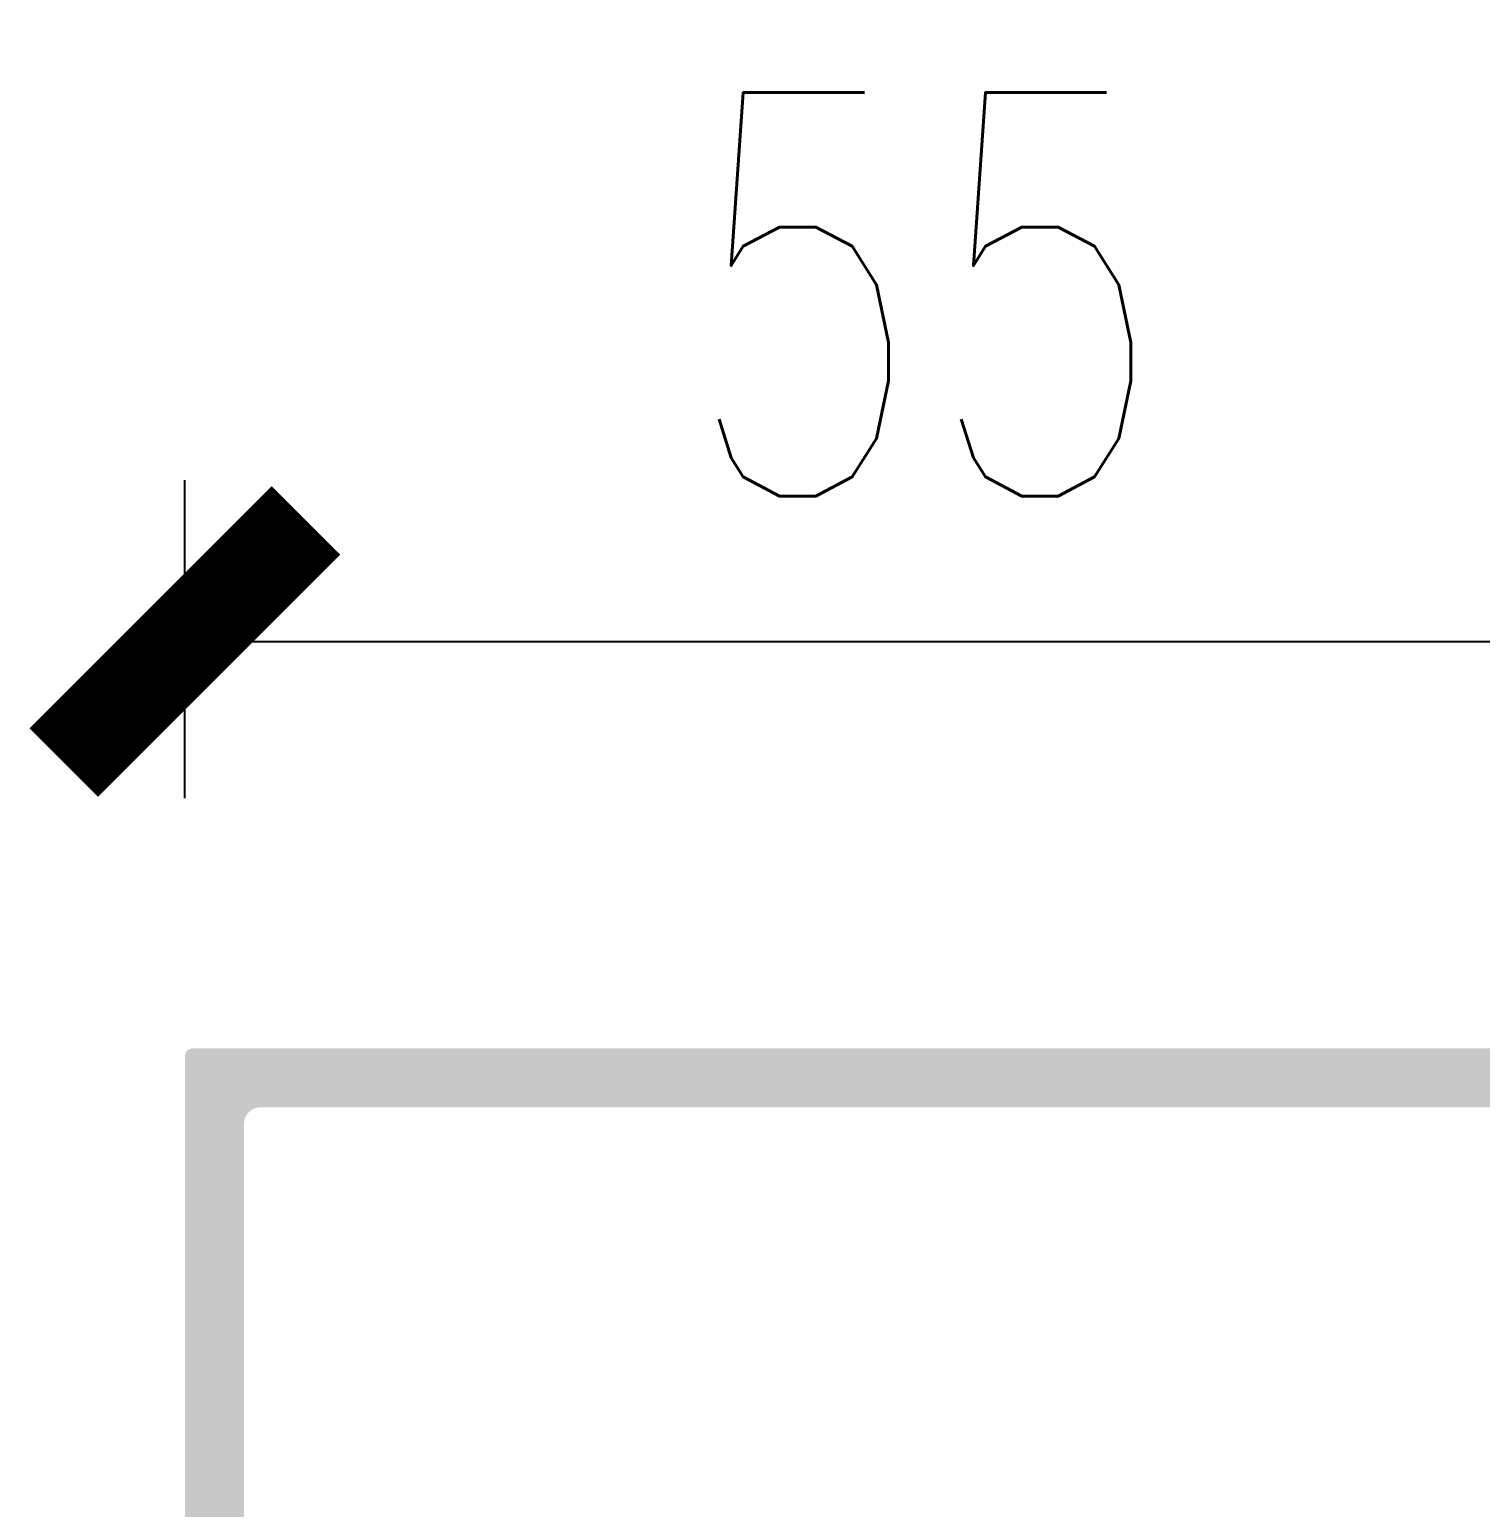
# Model space of a CAD drawing. Extents: x -202236 to 1002404, y -663931 to 1550022.
# Drawn here: x 28320.9 to 28374.8, y -356744.2 to -356689.3 of the extents above; entities that cross this region are included whole.
import ezdxf

# ---------------------------------------------------------------- set-up
doc = ezdxf.new("R2010")
doc.units = 0
for name, color, linetype in [('!ZN5-铝材断面-6', 6, 'Continuous'), ('DIM', 173, 'Continuous'), ('型材截面颜色', 253, 'Continuous')]:
    doc.layers.add(name, color=color, linetype=linetype)
doc.styles.add('DHTEXT-1', font='ROMANS.shx', dxfattribs={"width": 0.7, "bigfont": 'CHINESE.shx'})
doc.dimstyles.new('ZN6', dxfattribs={"dimscale": 6, "dimtxt": 2.5, "dimasz": 1.5, "dimexe": 1, "dimexo": 2, "dimgap": 0.9, "dimtad": 1, "dimdec": 0, "dimdsep": 46, "dimtxsty": 'DHTEXT-1', "dimblk": 'ARCHTICK', "dimcen": 2.5, "dimclrd": 173, "dimclre": 173, "dimclrt": 7, "dimazin": 2, "dimtfac": 1, "dimtdec": 1, "dimtix": 1, "dimtmove": 2, "dimatfit": 3, "dimfxl": 0, "dimtolj": 1, "dimtzin": 0, "dimarcsym": 0})

# ---------------------------------------------------------------- blocks, each defined once
blk = doc.blocks.new('20250916090503')
at = {"layer": '型材截面颜色', "ltscale": 15}
h = blk.add_hatch(color=256, dxfattribs=at)
h.dxf.hatch_style = 1
h.paths.add_polyline_path([(20, 51.451, 0.198912), (19.912, 51.664), (19.788, 51.788, -0.414214), (19.788, 52.212), (19.912, 52.336, 0.198912), (20, 52.549), (20, 124.7, 0.414214), (19.7, 125), (-19.7, 125, 0.414214), (-20, 124.7), (-20, 52.549, 0.198912), (-19.912, 52.336), (-19.788, 52.212, -0.414214), (-19.788, 51.788), (-19.912, 51.664, 0.198912), (-20, 51.451), (-20, 44.89, -0.361398), (-20.245, 44.595, 0.265514), (-20.472, 44.403), (-20.982, 43.003, 0.548619), (-20.674, 42.601), (-18.381, 42.802, 0.176327), (-18.071, 42.946), (-17.759, 43.259, 0.720206), (-17.928, 43.598, -0.379098), (-18.149, 43.744), (-18.683, 45.736, -0.065543), (-18.7, 45.866), (-18.7, 46, -0.645751), (-18.202, 46.225, 0.182676), (-17.871, 46.1), (-14.1, 46.1, -0.414214), (-13.8, 45.8), (-13.8, 45.64, -0.13748), (-13.873, 45.38), (-14.771, 43.904, 0.585007), (-14.6, 43.6), (-13.852, 43.6, 0.414214), (-11.652, 45.8, -0.414214), (-11.352, 46.1), (11.352, 46.1, -0.414214), (11.652, 45.8, 0.414214), (13.852, 43.6), (14.6, 43.6, 0.585007), (14.771, 43.904), (13.873, 45.38, -0.13748), (13.8, 45.64), (13.8, 45.8, -0.414214), (14.1, 46.1), (17.871, 46.1, 0.182676), (18.202, 46.225, -0.645751), (18.7, 46), (18.7, 45.866, -0.065543), (18.683, 45.736), (18.149, 43.744, -0.379098), (17.928, 43.598, 0.720206), (17.759, 43.259), (18.071, 42.946, 0.176327), (18.381, 42.802), (20.674, 42.601, 0.548619), (20.982, 43.003), (20.472, 44.403, 0.265514), (20.245, 44.595, -0.361398), (20, 44.89)])
h.paths.add_polyline_path([(-17.2, 48.3, -0.414214), (-17.8, 48.9), (-17.8, 122.2, -0.414214), (-17.2, 122.8), (17.2, 122.8, -0.414214), (17.8, 122.2), (17.8, 48.9, -0.414214), (17.2, 48.3)], flags=16)
blk = doc.blocks.new('_ArchTick')
at = {"color": 0, "linetype": 'ByBlock', "const_width": 0.4}
blk.add_lwpolyline([(-0.5, -0.5), (0.5, 0.5)], dxfattribs=at)
blk = doc.blocks.new('*D839')
at = {"layer": 'Defpoints', "color": 0, "ltscale": 60, "transparency": 16777216}
for p in [(28381.647, -356712.036), (28326.647, -356729.858), (28381.647, -356729.858)]:
    blk.add_point(p, dxfattribs=at)
at = {"layer": 'DIM', "color": 173, "linetype": 'ByBlock', "lineweight": -2, "ltscale": 60, "transparency": 16777216}
for p, q in [((28326.647, -356717.858), (28326.647, -356706.036)), ((28381.647, -356717.858), (28381.647, -356706.036)), ((28326.647, -356712.036), (28381.647, -356712.036))]:
    blk.add_line(p, q, dxfattribs=at)
at = {"layer": 'DIM', "color": 173, "lineweight": -2, "ltscale": 60, "transparency": 16777216, "xscale": 9, "yscale": 9, "zscale": 9, "rotation": 180}
blk.add_blockref('_ArchTick', (28326.647, -356712.036), dxfattribs=at)
at = {"layer": 'DIM', "color": 173, "lineweight": -2, "ltscale": 60, "transparency": 16777216, "xscale": 9, "yscale": 9, "zscale": 9}
blk.add_blockref('_ArchTick', (28381.647, -356712.036), dxfattribs=at)
at = {"layer": 'DIM', "color": 7, "ltscale": 60, "transparency": 16777216, "insert": (28354.147, -356699.136), "char_height": 15, "attachment_point": 5, "style": 'DHTEXT-1'}
blk.add_mtext('\\A1;55', dxfattribs=at)

msp = doc.modelspace()

# ---------------------------------------------------------------- block references
at = {"layer": '!ZN5-铝材断面-6', "ltscale": 80, "xscale": -1, "rotation": 90}
msp.add_blockref('20250916090503', (28451.647, -356747.155), dxfattribs=at)

# ---------------------------------------------------------------- dimensions: what is measured, and where the dimension line sits
at = {"layer": 'DIM', "ltscale": 60}
dim = msp.add_linear_dim(base=(28381.647, -356712.036), p1=(28326.647, -356729.858), p2=(28381.647, -356729.858), dimstyle='ZN6', dxfattribs=at)
dim.commit()
dim.dimension.update_dxf_attribs({"geometry": '*D839', "text_midpoint": (28354.147, -356699.136)})

doc.saveas('drawing.dxf')
